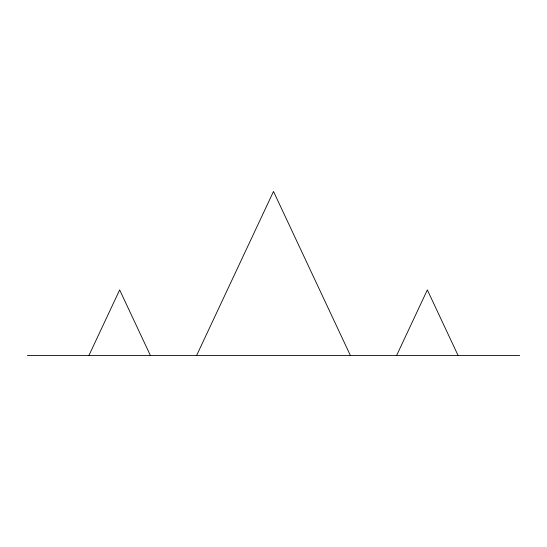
<?xml version="1.0" encoding="UTF-8"?>
<svg xmlns="http://www.w3.org/2000/svg" width="547" height="547" viewBox="0 0 547 547"><rect width="100%" height="100%" fill="white"/><g stroke="black" fill="none" stroke-linecap="round" stroke-linejoin="round"><path stroke-width="0.82" d="M88.888 355.55L119.656 289.91L150.425 355.55M196.578 355.55L273.5 191.45L350.422 355.55M396.575 355.55L427.344 289.91L458.112 355.55M27.35 355.55L519.65 355.55"/></g></svg>
